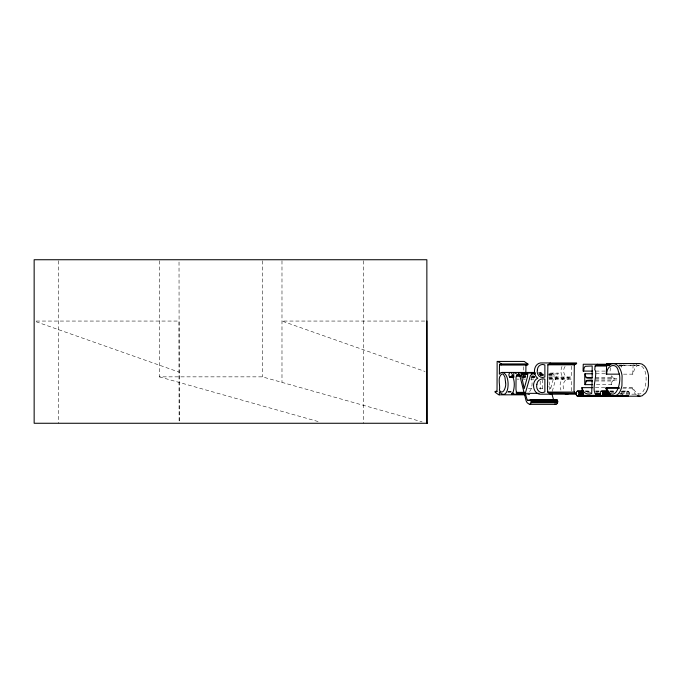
<?xml version="1.0" encoding="UTF-8"?>
<svg xmlns="http://www.w3.org/2000/svg" width="683" height="683" viewBox="0 0 683 683"><rect width="100%" height="100%" fill="white"/><g stroke="black" fill="none" stroke-linecap="round" stroke-linejoin="round"><path stroke-width="0.51" stroke-dasharray="3.42 2.56" d="M542.464 379.5L542.473 390.924M632.74 374.156L633.115 364.602M552.897 373.925L554.041 374.882L554.007 376.564L550.652 388.627L548.534 388.627M629.282 394.552L629.282 392.571L628.471 391.197L622.597 391.017M621.317 367.283L621.581 366.02L623.212 365.106M610.662 367.702L610.039 371.091L609.509 371.091M552.291 391.359L556.184 377.434L558.395 373.08L548.867 373.08M561.998 366.43C560.291 370.237 560.393 375.778 564.243 378.237C559.633 380.03 559.386 386.117 560.939 390.087M614.598 379.979L612.412 380.986L611.712 384.631L595.841 384.631M565.072 366.421C561.699 370.954 564.739 379.722 571.338 376.99L571.338 364.995M529.615 391.666C532.825 387.62 532.347 381.788 531.365 377.016M622.794 388.157L632.321 388.157L632.74 387.696C644.487 409.39 652.504 367.992 639.288 365.192L619.182 365.192M636.88 364.363L634.772 365.704L619.951 365.704M627.89 391.017L626.823 391.76L626.499 394.552M526.303 394.817L530.46 394.637M571.338 390.847L571.338 379.108C564.551 376.845 561.042 385.801 564.5 390.659M639.288 365.192C634.951 365.482 633.815 370.681 633.158 374.156L623.212 374.156M36.284 321.061L179.023 321.061L179.185 422.205L179.023 260.795M424.724 321.061L281.985 321.061L425.022 371.458M618.567 365.106L623.861 365.106L623.861 364.252M619.464 366.02L621.581 366.02M595.747 371.091L607.921 371.091M538.648 372.457L540.765 372.457L543.77 374.523M538.281 373.08L544.146 373.08M595.841 373.763L605.369 373.763M539.135 373.925L544.146 373.925M548.662 373.925L558.395 373.925M539.613 374.079L543.907 374.045M549.2 374.045L553.426 374.045M540.048 374.378L544.283 374.378M548.517 374.378L553.811 374.378M539.271 374.48L543.506 374.48M540.279 374.882L543.455 374.882M548.748 374.882L554.041 374.882M540.287 375.035L543.455 375.035M540.262 375.522L543.531 375.496M548.825 375.496L554.118 375.496M522.674 375.838L525.91 375.838M522.154 375.863L526.388 375.863M531.681 375.863L533.799 375.863M522.939 376.529L526.106 376.529M531.4 376.529L534.576 376.529M159.378 260.804L159.378 376.854L262.34 376.854L422.068 421.829M522.162 376.956L526.397 376.956M531.681 376.956L534.857 376.956M522.264 376.999L525.44 376.999M531.784 376.999L534.96 376.999M549.106 376.99L571.338 376.99M522.205 377.204L526.439 377.204M531.733 377.204L534.909 377.204M548.671 377.315L568.777 377.315M595.567 377.494L612.497 377.494L614.598 378.297M549.422 378.237L564.243 378.237M595.55 378.297L618.636 378.297M548.833 378.903L568.939 378.903M549.106 379.108L571.338 379.108M516.911 379.133L519.029 379.133M523.263 379.133L525.381 379.133M530.674 379.133L533.85 379.133M595.55 379.979L618.636 379.979M595.482 380.986L612.412 380.986M595.422 387.654L604.95 387.654M623.212 387.696L632.74 387.696M528.42 388.627L532.655 388.627M539.007 388.627L544.3 388.627M584.972 391.017L590.266 391.017M595.559 391.017L599.794 391.017M609.902 391.017L615.195 391.017M585.451 391.205L590.846 391.197M596.028 391.205L599.307 391.197M610.371 391.205L614.709 391.197M621.06 391.197L628.471 391.197M507.921 391.41L511.533 391.479M586.023 391.76L591.316 391.76M595.55 391.76L599.794 391.752M609.902 391.752L615.195 391.752M621.53 391.76L628.958 391.752M507.836 391.803L511.021 391.803M507.768 392.221L510.944 392.221M587.423 392.571L590.991 392.588M595.892 392.571L598.393 392.588M611.294 392.571L613.795 392.588M621.206 392.588L629.282 392.571M620.932 393.57L629.393 393.57M619.498 393.639L621.615 393.639L622.572 394.501M619.848 394.168L638.895 394.168M528.505 394.646L529.479 394.817M159.378 376.854L319.115 421.829M36.148 321.761L179.185 372.158M634.772 365.704L633.833 364.517M636.505 395.107L634.652 393.152L632.321 388.157M532.86 376.196L533.594 378.126M611.951 376.034L612.497 377.494M621.385 392.998L621.615 393.639M548.85 386.134L550.046 391.146M549.03 381.823L550.652 388.627M611.217 375.735L611.217 384.631M552.615 373.08L552.615 373.925M540.202 372.457L540.202 376.248M540.202 381.157L540.202 389.242M523.596 366.728L523.596 370.963M523.596 375.206L523.596 380.508M363.288 260.795L363.288 423.264M281.985 260.795L281.985 382.386M262.34 260.804L262.34 376.854M58.431 260.795L58.431 423.264"/><path stroke-width="1.02" d="M577.562 396.131L578.629 395.38L579.064 393.57L578.629 391.752L577.562 391.017L576.495 391.76L576.059 393.57L576.503 395.38L577.562 396.131L628.471 395.944L576.99 395.944M602.824 394.552L602.5 391.752L600.844 391.205L599.93 393.57L600.852 395.944L602.013 395.944L602.824 394.552L610.235 394.552M585.254 384.631L586.432 380.44L592.17 379.979L591.683 393.51C587.047 395.32 582.565 392.674 582.206 387.654M535.327 373.08L518.397 373.08L518.397 373.925L519.763 375.334L526.115 400.853L527.191 402.791L529.47 404.353L530.785 403.576L531.203 400.904L530.486 399.777L528.01 400.486L527.122 399.768L525.27 393.348L530.375 375.659L531.937 373.925L535.105 373.925M529.47 404.353L555.928 404.353L557.243 403.576L557.755 401.775L557.388 400.221L556.363 399.632M583.572 371.091L584.204 367.702L585.229 366.301L592.17 365.951L592.17 378.297L586.825 378.1L585.493 376.034L585.254 373.763M526.661 373.925L522.427 373.925L521.283 374.48L524.185 388.627L527.541 376.564L527.583 374.882L526.439 373.925M520.036 375.863L517.919 375.863L518.055 375.035L514.308 372.457M497.335 391.41L495.218 391.41L495.073 392.221L498.752 394.817L524.775 394.817M606.922 365.106L595.772 365.337L595.124 366.02L594.773 369.682C598.889 374.053 587.611 397.788 600.57 394.629M606.7 374.156C606.205 365.243 616.937 361.307 618.457 371.808C623.016 380.098 615.204 406.112 606.282 387.696L605.864 388.157C607.008 391.641 609.134 396.225 613.454 396.2L639.911 396.2L642.071 395.833L645.597 392.956A15.675 9.212 90 0 0 648.38 385.775L648.543 375.863A17.365 10.211 -90 0 0 646.946 369.913A14.915 8.768 -90 0 0 644.223 365.687L641.969 364.073L639.51 363.535L606.7 363.535L606.282 374.156L619.404 374.156M534.909 372.457L502.082 372.431L500.588 372.875L499.375 374.207L499.478 365.866L499.794 364.739L501.271 364.807L501.442 364.005L497.753 361.427M501.271 364.807L527.728 364.807L527.908 364.005L524.211 361.427L497.139 361.427L497.036 390.343L496.191 391.803L495.218 391.41M547.868 364.807L547.476 388.644L547.783 392.076L548.449 393.015L576.589 393.323L576.589 394.176L541.465 394.176C532.996 395.286 530.631 381.276 537.786 378.237C531.801 374.361 534.123 362.033 542.2 362.946L576.589 362.946L576.589 363.791L549.439 363.791L547.868 364.807L574.326 364.807L575.897 363.791M574.326 364.807L574.01 390.821L574.907 393.015L575.897 393.323M527.728 364.807L526.251 364.739L525.936 365.866L525.833 372.261M517.919 375.863L516.971 375.522L516.058 376.862L515.972 389.43L516.51 392.836L517.919 393.348L539.032 393.348M513.736 372.457L513.736 377.204L511.354 372.756L510.543 372.457L509.313 373.225L508.826 375.01L509.561 376.999L510.517 376.956L511.951 375.565C515.23 380.277 514.606 387.679 512.856 392.93L511.576 393.348L511.576 394.176L525.329 394.176M604.6 395.944L603.448 395.944M613.454 396.2L617.5 394.757L619.139 392.956A15.675 9.212 -90 0 0 621.923 385.775L622.085 375.863A17.365 10.211 -90 0 0 620.488 369.913A14.915 8.768 90 0 0 617.765 365.687C615.272 362.758 610.935 363.177 608.314 365.704L607.17 363.535M501.442 364.005L527.908 364.005M606.922 364.252L583.248 364.252L583.051 371.091L592.571 371.091M500.332 364.44L526.798 364.44M607.375 364.517L610.551 364.517M499.794 364.739L526.251 364.739M607.674 365.26L609.791 365.26M595.124 366.02L606.769 366.02M592.665 373.763L584.75 373.763L584.75 384.631L592.665 384.631M521.616 374.079L527.968 374.079M521.283 374.48L527.626 374.48M518.055 375.035L520.173 375.035M516.382 375.838L520.617 375.838M510.517 376.956L513.693 376.956M509.561 376.999L513.795 376.999M510.013 377.153L513.189 377.153M586.04 377.494L592.392 377.494M585.954 380.986L592.306 380.986M592.793 387.654L581.668 387.654L583.248 395.483L601.629 395.483M606.282 387.696L618.977 387.696M605.864 388.157L619.618 388.157M577.562 391.017L582.855 391.017M601.433 391.017L607.785 391.017M578.142 391.197L583.436 391.197M602.013 391.197L607.298 391.197M578.629 391.752L582.864 391.752M602.5 391.752L607.785 391.752M547.783 392.076L574.249 392.076M516.228 392.358L524.689 392.358M578.962 392.571L583.188 392.571M602.824 392.571L608.118 392.571M516.51 392.836L523.921 392.836M511.576 393.348L513.693 393.348M579.064 393.57L583.299 393.57M602.935 393.57L609.287 393.57M595.149 393.639L600.442 393.639M595.516 394.1L600.809 394.1M578.962 394.552L583.188 394.552M578.629 395.38L600.852 395.38M602.5 395.38L612.019 395.38M530.486 399.777L556.944 399.777M527.583 400.306L529.701 400.306M530.922 400.221L557.388 400.221M528.01 400.486L530.128 400.486M531.203 400.904L557.661 400.904M531.297 401.775L557.755 401.775M531.169 402.731L557.627 402.731M427.182 423.264L34.15 423.264L34.15 259.736L426.858 259.736L426.858 423.264M565.225 393.929L567.923 394.176M639.911 396.2L637.555 395.713M502.082 372.431C511.524 373.225 509.287 403.166 499.375 391.803L499.375 394.817M627.318 395.944L627.89 396.131M554.809 403.96L555.928 404.353M553.58 399.768L551.736 393.348M426.858 321.061L427.02 423.264M597.394 364.252L597.394 365.106M597.394 394.629L597.394 395.483M550.131 362.946L550.131 363.791M550.131 393.323L550.131 394.176M531.937 373.08L531.937 373.925M526.149 373.08L526.149 373.925M522.427 373.08L522.427 373.925M517.919 393.348L517.919 394.176M505.599 382.685C506.547 386.006 503.192 396.251 499.375 390.189C500.622 385.519 496.789 376.82 502.244 373.857L503.371 374.318L504.908 377.016L505.599 382.685M537.376 369.776C536.198 374.378 540.116 379.005 544.872 376.99L544.872 364.995C541.406 363.185 537.461 366.054 537.376 369.776M536.898 384.239C535.446 389.003 539.809 394.723 544.872 391.914L544.872 379.108C541.26 378.015 537.12 380.252 536.898 384.239"/></g></svg>
